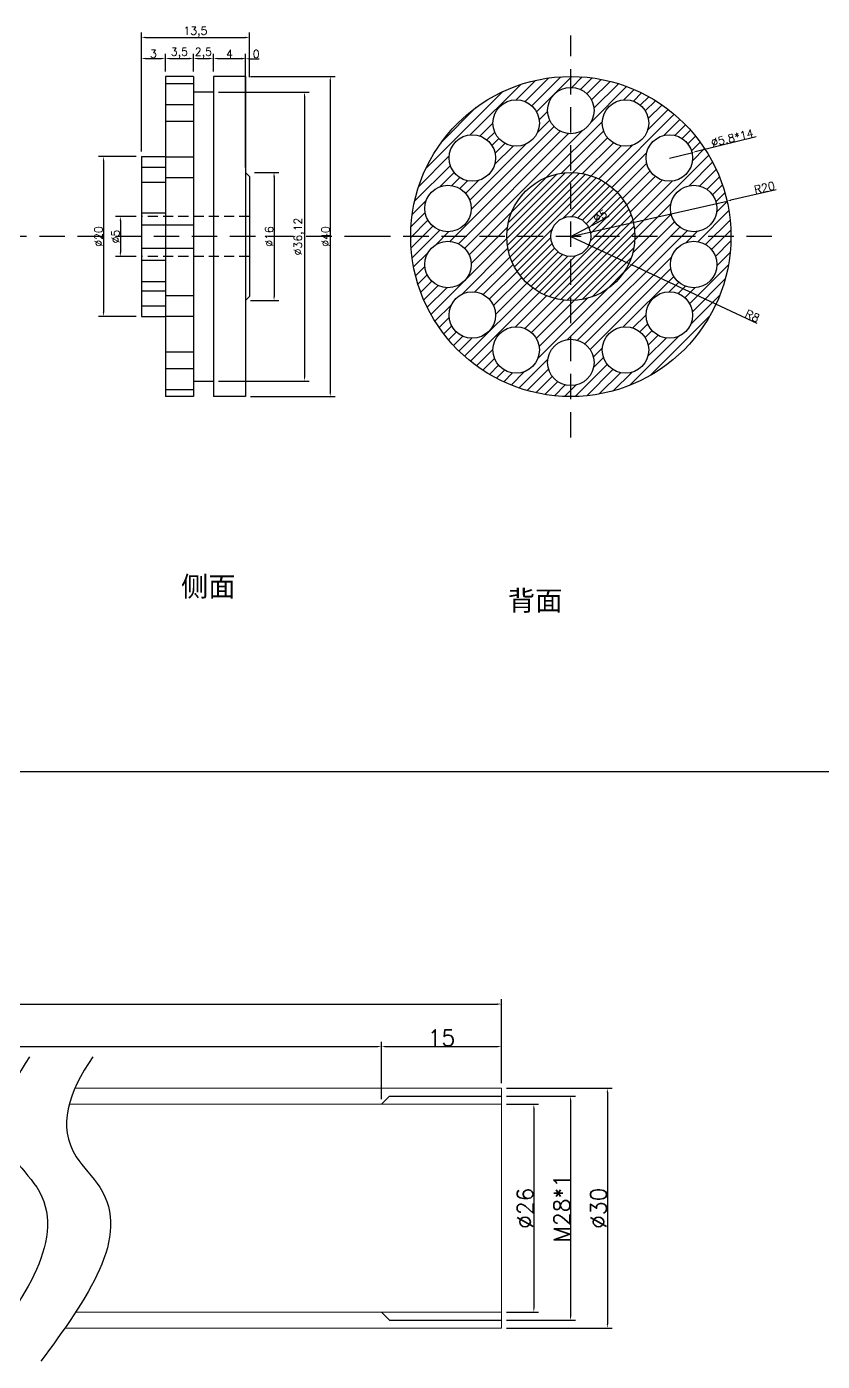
# Model space of a CAD drawing. Header units: millimetres. Extents: x 6817 to 15937, y -5221 to -164.
# Drawn here: x 9727.9 to 9827.2, y -1242.6 to -1075.9 of the extents above; entities that cross this region are included whole.
import ezdxf

# ---------------------------------------------------------------- set-up
doc = ezdxf.new("R2010")
doc.units = ezdxf.units.MM
doc.linetypes.add('HIDDEN', pattern=[9.525, 6.35, -3.175])
doc.layers.add('图层2', color=108, linetype='Continuous')
doc.layers.add('标注线', color=3, linetype='Continuous', lineweight=13)
doc.styles.get("Standard").update_dxf_attribs({"font": 'txt', "bigfont": 'gbcbig.shx'})
doc.dimstyles.new('ISO-25', dxfattribs={"dimtxt": 1, "dimasz": 0.5, "dimexe": 0.6, "dimexo": 0.625, "dimgap": 0.1, "dimtad": 1, "dimtxsty": 'Standard', "dimcen": 2.5, "dimadec": 0, "dimazin": 0, "dimtfac": 1, "dimtmove": 0, "dimatfit": 3, "dimfxl": 0, "dimarcsym": 0})

# ---------------------------------------------------------------- blocks, each defined once
blk = doc.blocks.new('*D680')
at = {"layer": 'Defpoints', "color": 0, "linetype": 'ByBlock', "transparency": 16777216}
for p in [(9795.81, -1102.08), (9798.03, -1100.92)]:
    blk.add_point(p, dxfattribs=at)
at = {"layer": '图层2', "color": 0, "linetype": 'ByBlock', "lineweight": -2, "transparency": 16777216}
for p, q in [((9800.57, -1099.59), (9798.47, -1100.69)), ((9795.81, -1102.08), (9798.03, -1100.92))]:
    blk.add_line(p, q, dxfattribs=at)
at = {"layer": '图层2', "color": 0, "linetype": 'ByBlock', "transparency": 16777216}
blk.add_solid([(9798.43, -1100.61), (9798.51, -1100.76), (9798.03, -1100.92)], dxfattribs=at)
at = {"layer": '图层2', "color": 0, "linetype": 'ByBlock', "transparency": 16777216, "insert": (9799.46, -1099.49), "char_height": 1, "attachment_point": 5, "rotation": 27.6367}
blk.add_mtext('%%C5', dxfattribs=at)
blk = doc.blocks.new('*D681')
at = {"layer": 'Defpoints', "color": 0, "linetype": 'ByBlock', "transparency": 16777216}
for p in [(9815.32, -1097.65), (9795.81, -1102.08)]:
    blk.add_point(p, dxfattribs=at)
at = {"layer": '图层2', "color": 0, "linetype": 'ByBlock', "lineweight": -2, "transparency": 16777216}
for p, q in [((9821.45, -1096.26), (9815.8, -1097.54)), ((9795.81, -1102.08), (9815.32, -1097.65))]:
    blk.add_line(p, q, dxfattribs=at)
at = {"layer": '图层2', "color": 0, "linetype": 'ByBlock', "transparency": 16777216}
blk.add_solid([(9815.78, -1097.46), (9815.82, -1097.62), (9815.32, -1097.65)], dxfattribs=at)
at = {"layer": '图层2', "color": 0, "linetype": 'ByBlock', "transparency": 16777216, "insert": (9820, -1095.98), "char_height": 1, "attachment_point": 5, "rotation": 12.7842}
blk.add_mtext('R20', dxfattribs=at)
blk = doc.blocks.new('*D682')
at = {"layer": 'Defpoints', "color": 0, "linetype": 'ByBlock', "transparency": 16777216}
for p in [(9808.12, -1092.27), (9811.03, -1091.56)]:
    blk.add_point(p, dxfattribs=at)
at = {"layer": '图层2', "color": 0, "linetype": 'ByBlock', "lineweight": -2, "transparency": 16777216}
for p, q in [((9818.97, -1089.64), (9811.52, -1091.44)), ((9808.12, -1092.27), (9811.03, -1091.56))]:
    blk.add_line(p, q, dxfattribs=at)
at = {"layer": '图层2', "color": 0, "linetype": 'ByBlock', "transparency": 16777216}
blk.add_solid([(9811.5, -1091.36), (9811.54, -1091.52), (9811.03, -1091.56)], dxfattribs=at)
at = {"layer": '图层2', "color": 0, "linetype": 'ByBlock', "transparency": 16777216, "insert": (9815.98, -1089.75), "char_height": 1, "attachment_point": 5, "rotation": 13.5869}
blk.add_mtext('%%C5.8*14', dxfattribs=at)
blk = doc.blocks.new('*D1086')
at = {"layer": 'Defpoints', "color": 0, "linetype": 'ByBlock', "transparency": 16777216}
for p in [(9795.81, -1102.08), (9803.06, -1105.46)]:
    blk.add_point(p, dxfattribs=at)
at = {"layer": '图层2', "color": 0, "linetype": 'ByBlock', "lineweight": -2, "transparency": 16777216}
for p, q in [((9795.81, -1102.08), (9803.06, -1105.46)), ((9819.09, -1112.95), (9803.51, -1105.67))]:
    blk.add_line(p, q, dxfattribs=at)
at = {"layer": '图层2', "color": 0, "linetype": 'ByBlock', "transparency": 16777216}
blk.add_solid([(9803.55, -1105.6), (9803.48, -1105.75), (9803.06, -1105.46)], dxfattribs=at)
at = {"layer": '图层2', "color": 0, "linetype": 'ByBlock', "transparency": 16777216, "insert": (9818.49, -1112.01), "char_height": 1, "attachment_point": 5, "rotation": 334.9688}
blk.add_mtext('R8', dxfattribs=at)
blk = doc.blocks.new('*D1087')
at = {"layer": 'Defpoints', "color": 0, "linetype": 'ByBlock', "transparency": 16777216}
for p in [(9745.17, -1079.83), (9745.17, -1082.08), (9742.17, -1092.08)]:
    blk.add_point(p, dxfattribs=at)
at = {"layer": '图层2', "color": 0, "linetype": 'ByBlock', "lineweight": -2, "transparency": 16777216}
for p, q in [((9742.17, -1091.45), (9742.17, -1079.23)), ((9742.67, -1079.83), (9744.67, -1079.83)), ((9745.17, -1081.45), (9745.17, -1079.23))]:
    blk.add_line(p, q, dxfattribs=at)
at = {"layer": '图层2', "color": 0, "linetype": 'ByBlock', "transparency": 16777216}
for points in [[(9742.67, -1079.74), (9742.67, -1079.91), (9742.17, -1079.83)], [(9744.67, -1079.74), (9744.67, -1079.91), (9745.17, -1079.83)]]:
    blk.add_solid(points, dxfattribs=at)
at = {"layer": '图层2', "color": 0, "linetype": 'ByBlock', "transparency": 16777216, "insert": (9743.67, -1079.23), "char_height": 1, "attachment_point": 5}
blk.add_mtext('3', dxfattribs=at)
blk = doc.blocks.new('*D1088')
at = {"layer": 'Defpoints', "color": 0, "linetype": 'ByBlock', "transparency": 16777216}
for p in [(9748.67, -1079.83), (9745.17, -1082.08), (9748.67, -1082.08)]:
    blk.add_point(p, dxfattribs=at)
at = {"layer": '图层2', "color": 0, "linetype": 'ByBlock', "lineweight": -2, "transparency": 16777216}
for p, q in [((9745.17, -1081.45), (9745.17, -1079.23)), ((9745.67, -1079.83), (9748.17, -1079.83)), ((9748.67, -1081.45), (9748.67, -1079.23))]:
    blk.add_line(p, q, dxfattribs=at)
at = {"layer": '图层2', "color": 0, "linetype": 'ByBlock', "transparency": 16777216}
for points in [[(9745.67, -1079.74), (9745.67, -1079.91), (9745.17, -1079.83)], [(9748.17, -1079.74), (9748.17, -1079.91), (9748.67, -1079.83)]]:
    blk.add_solid(points, dxfattribs=at)
at = {"layer": '图层2', "color": 0, "linetype": 'ByBlock', "transparency": 16777216, "insert": (9746.92, -1079.14), "char_height": 1, "attachment_point": 5}
blk.add_mtext('3,5', dxfattribs=at)
blk = doc.blocks.new('*D1089')
at = {"layer": 'Defpoints', "color": 0, "linetype": 'ByBlock', "transparency": 16777216}
for p in [(9751.17, -1079.83), (9748.67, -1082.08), (9751.17, -1082.08)]:
    blk.add_point(p, dxfattribs=at)
at = {"layer": '图层2', "color": 0, "linetype": 'ByBlock', "lineweight": -2, "transparency": 16777216}
for p, q in [((9748.67, -1081.45), (9748.67, -1079.23)), ((9749.17, -1079.83), (9750.67, -1079.83)), ((9751.17, -1081.45), (9751.17, -1079.23))]:
    blk.add_line(p, q, dxfattribs=at)
at = {"layer": '图层2', "color": 0, "linetype": 'ByBlock', "transparency": 16777216}
for points in [[(9749.17, -1079.74), (9749.17, -1079.91), (9748.67, -1079.83)], [(9750.67, -1079.74), (9750.67, -1079.91), (9751.17, -1079.83)]]:
    blk.add_solid(points, dxfattribs=at)
at = {"layer": '图层2', "color": 0, "linetype": 'ByBlock', "transparency": 16777216, "insert": (9749.92, -1079.14), "char_height": 1, "attachment_point": 5}
blk.add_mtext('2,5', dxfattribs=at)
blk = doc.blocks.new('*D1090')
at = {"layer": 'Defpoints', "color": 0, "linetype": 'ByBlock', "transparency": 16777216}
for p in [(9755.17, -1079.83), (9751.17, -1082.08), (9755.17, -1082.08)]:
    blk.add_point(p, dxfattribs=at)
at = {"layer": '图层2', "color": 0, "linetype": 'ByBlock', "lineweight": -2, "transparency": 16777216}
for p, q in [((9751.17, -1081.45), (9751.17, -1079.23)), ((9751.67, -1079.83), (9754.67, -1079.83)), ((9755.17, -1081.45), (9755.17, -1079.23))]:
    blk.add_line(p, q, dxfattribs=at)
at = {"layer": '图层2', "color": 0, "linetype": 'ByBlock', "transparency": 16777216}
for points in [[(9751.67, -1079.74), (9751.67, -1079.91), (9751.17, -1079.83)], [(9754.67, -1079.74), (9754.67, -1079.91), (9755.17, -1079.83)]]:
    blk.add_solid(points, dxfattribs=at)
at = {"layer": '图层2', "color": 0, "linetype": 'ByBlock', "transparency": 16777216, "insert": (9753.17, -1079.23), "char_height": 1, "attachment_point": 5}
blk.add_mtext('4', dxfattribs=at)
blk = doc.blocks.new('*D683')
at = {"layer": 'Defpoints', "color": 0, "linetype": 'ByBlock', "transparency": 16777216}
for p in [(9755.67, -1077.2), (9755.67, -1082.81), (9742.17, -1092.08)]:
    blk.add_point(p, dxfattribs=at)
at = {"layer": '图层2', "color": 0, "linetype": 'ByBlock', "lineweight": -2, "transparency": 16777216}
for p, q in [((9742.17, -1091.45), (9742.17, -1076.6)), ((9742.67, -1077.2), (9755.17, -1077.2)), ((9755.67, -1082.18), (9755.67, -1076.6))]:
    blk.add_line(p, q, dxfattribs=at)
at = {"layer": '图层2', "color": 0, "linetype": 'ByBlock', "transparency": 16777216}
for points in [[(9742.67, -1077.11), (9742.67, -1077.28), (9742.17, -1077.2)], [(9755.17, -1077.11), (9755.17, -1077.28), (9755.67, -1077.2)]]:
    blk.add_solid(points, dxfattribs=at)
at = {"layer": '图层2', "color": 0, "linetype": 'ByBlock', "transparency": 16777216, "insert": (9748.92, -1076.51), "char_height": 1, "attachment_point": 5}
blk.add_mtext('13,5', dxfattribs=at)
blk = doc.blocks.new('*D1091')
at = {"layer": 'Defpoints', "color": 0, "linetype": 'ByBlock', "transparency": 16777216}
for p in [(9755.17, -1079.87), (9755.17, -1082.08), (9755.17, -1094.08)]:
    blk.add_point(p, dxfattribs=at)
at = {"layer": '图层2', "color": 0, "linetype": 'ByBlock', "lineweight": -2, "transparency": 16777216}
for p, q in [((9754.67, -1079.87), (9754.17, -1079.87)), ((9755.17, -1081.45), (9755.17, -1079.27)), ((9755.17, -1093.45), (9755.17, -1079.27)), ((9755.67, -1079.87), (9756.87, -1079.87))]:
    blk.add_line(p, q, dxfattribs=at)
at = {"layer": '图层2', "color": 0, "linetype": 'ByBlock', "transparency": 16777216}
for points in [[(9754.67, -1079.79), (9754.67, -1079.95), (9755.17, -1079.87)], [(9755.67, -1079.79), (9755.67, -1079.95), (9755.17, -1079.87)]]:
    blk.add_solid(points, dxfattribs=at)
at = {"layer": '图层2', "color": 0, "linetype": 'ByBlock', "transparency": 16777216, "insert": (9756.52, -1079.27), "char_height": 1, "attachment_point": 5}
blk.add_mtext('0', dxfattribs=at)
blk = doc.blocks.new('*D1092')
at = {"layer": 'Defpoints', "color": 0, "linetype": 'ByBlock', "transparency": 16777216}
for p in [(9742.17, -1099.58), (9739.55, -1104.58), (9742.17, -1104.58)]:
    blk.add_point(p, dxfattribs=at)
at = {"layer": '图层2', "color": 0, "linetype": 'ByBlock', "lineweight": -2, "transparency": 16777216}
for p, q in [((9741.54, -1099.58), (9738.95, -1099.58)), ((9739.55, -1100.08), (9739.55, -1104.08)), ((9741.54, -1104.58), (9738.95, -1104.58))]:
    blk.add_line(p, q, dxfattribs=at)
at = {"layer": '图层2', "color": 0, "linetype": 'ByBlock', "transparency": 16777216}
for points in [[(9739.46, -1100.08), (9739.63, -1100.08), (9739.55, -1099.58)], [(9739.46, -1104.08), (9739.63, -1104.08), (9739.55, -1104.58)]]:
    blk.add_solid(points, dxfattribs=at)
at = {"layer": '图层2', "color": 0, "linetype": 'ByBlock', "transparency": 16777216, "insert": (9738.95, -1102.08), "char_height": 1, "attachment_point": 5, "rotation": 90}
blk.add_mtext('%%C5', dxfattribs=at)
blk = doc.blocks.new('*D1093')
at = {"layer": 'Defpoints', "color": 0, "linetype": 'ByBlock', "transparency": 16777216}
for p in [(9742.17, -1092.08), (9737.43, -1112.08), (9742.17, -1112.08)]:
    blk.add_point(p, dxfattribs=at)
at = {"layer": '图层2', "color": 0, "linetype": 'ByBlock', "lineweight": -2, "transparency": 16777216}
for p, q in [((9741.54, -1092.08), (9736.83, -1092.08)), ((9737.43, -1092.58), (9737.43, -1111.58)), ((9741.54, -1112.08), (9736.83, -1112.08))]:
    blk.add_line(p, q, dxfattribs=at)
at = {"layer": '图层2', "color": 0, "linetype": 'ByBlock', "transparency": 16777216}
for points in [[(9737.35, -1092.58), (9737.51, -1092.58), (9737.43, -1092.08)], [(9737.35, -1111.58), (9737.51, -1111.58), (9737.43, -1112.08)]]:
    blk.add_solid(points, dxfattribs=at)
at = {"layer": '图层2', "color": 0, "linetype": 'ByBlock', "transparency": 16777216, "insert": (9736.83, -1102.08), "char_height": 1, "attachment_point": 5, "rotation": 90}
blk.add_mtext('%%C20', dxfattribs=at)
blk = doc.blocks.new('*D1094')
at = {"layer": 'Defpoints', "color": 0, "linetype": 'ByBlock', "transparency": 16777216}
for p in [(9755.67, -1094.08), (9755.17, -1110.08), (9758.74, -1110.08)]:
    blk.add_point(p, dxfattribs=at)
at = {"layer": '图层2', "color": 0, "linetype": 'ByBlock', "lineweight": -2, "transparency": 16777216}
for p, q in [((9756.29, -1094.08), (9759.34, -1094.08)), ((9758.74, -1094.58), (9758.74, -1109.58)), ((9755.79, -1110.08), (9759.34, -1110.08))]:
    blk.add_line(p, q, dxfattribs=at)
at = {"layer": '图层2', "color": 0, "linetype": 'ByBlock', "transparency": 16777216}
for points in [[(9758.66, -1094.58), (9758.83, -1094.58), (9758.74, -1094.08)], [(9758.66, -1109.58), (9758.83, -1109.58), (9758.74, -1110.08)]]:
    blk.add_solid(points, dxfattribs=at)
at = {"layer": '图层2', "color": 0, "linetype": 'ByBlock', "transparency": 16777216, "insert": (9758.14, -1102.08), "char_height": 1, "attachment_point": 5, "rotation": 90}
blk.add_mtext('%%C16', dxfattribs=at)
blk = doc.blocks.new('*D1095')
at = {"layer": 'Defpoints', "color": 0, "linetype": 'ByBlock', "transparency": 16777216}
for p in [(9755.17, -1082.08), (9755.17, -1122.08), (9765.77, -1122.08)]:
    blk.add_point(p, dxfattribs=at)
at = {"layer": '图层2', "color": 0, "linetype": 'ByBlock', "lineweight": -2, "transparency": 16777216}
for p, q in [((9755.79, -1082.08), (9766.37, -1082.08)), ((9765.77, -1082.58), (9765.77, -1121.58)), ((9755.79, -1122.08), (9766.37, -1122.08))]:
    blk.add_line(p, q, dxfattribs=at)
at = {"layer": '图层2', "color": 0, "linetype": 'ByBlock', "transparency": 16777216}
for points in [[(9765.68, -1082.58), (9765.85, -1082.58), (9765.77, -1082.08)], [(9765.68, -1121.58), (9765.85, -1121.58), (9765.77, -1122.08)]]:
    blk.add_solid(points, dxfattribs=at)
at = {"layer": '图层2', "color": 0, "linetype": 'ByBlock', "transparency": 16777216, "insert": (9765.17, -1102.08), "char_height": 1, "attachment_point": 5, "rotation": 90}
blk.add_mtext('%%C40', dxfattribs=at)
blk = doc.blocks.new('*D1096')
at = {"layer": 'Defpoints', "color": 0, "linetype": 'ByBlock', "transparency": 16777216}
for p in [(9751.17, -1084.02), (9751.17, -1120.14), (9762.55, -1120.14)]:
    blk.add_point(p, dxfattribs=at)
at = {"layer": '图层2', "color": 0, "linetype": 'ByBlock', "lineweight": -2, "transparency": 16777216}
for p, q in [((9751.8, -1084.02), (9763.15, -1084.02)), ((9762.55, -1084.52), (9762.55, -1119.64)), ((9751.8, -1120.14), (9763.15, -1120.14))]:
    blk.add_line(p, q, dxfattribs=at)
at = {"layer": '图层2', "color": 0, "linetype": 'ByBlock', "transparency": 16777216}
for points in [[(9762.47, -1084.52), (9762.63, -1084.52), (9762.55, -1084.02)], [(9762.47, -1119.64), (9762.63, -1119.64), (9762.55, -1120.14)]]:
    blk.add_solid(points, dxfattribs=at)
at = {"layer": '图层2', "color": 0, "linetype": 'ByBlock', "transparency": 16777216, "insert": (9761.87, -1102.08), "char_height": 1, "attachment_point": 5, "rotation": 90}
blk.add_mtext('%%C36,12', dxfattribs=at)
blk = doc.blocks.new('*D1120')
at = {"layer": 'Defpoints', "color": 0, "linetype": 'ByBlock', "transparency": 16777216}
for p in [(9772.15, -1203.31), (9667.18, -1210.51), (9772.15, -1210.51)]:
    blk.add_point(p, dxfattribs=at)
at = {"layer": '图层2', "color": 0, "linetype": 'ByBlock', "lineweight": -2, "transparency": 16777216}
for p, q in [((9667.18, -1209.88), (9667.18, -1202.71)), ((9667.68, -1203.31), (9771.65, -1203.31)), ((9772.15, -1209.88), (9772.15, -1202.71))]:
    blk.add_line(p, q, dxfattribs=at)
at = {"layer": '图层2', "color": 0, "linetype": 'ByBlock', "transparency": 16777216}
for points in [[(9667.68, -1203.23), (9667.68, -1203.4), (9667.18, -1203.31)], [(9771.65, -1203.23), (9771.65, -1203.4), (9772.15, -1203.31)]]:
    blk.add_solid(points, dxfattribs=at)
at = {"layer": '图层2', "color": 0, "linetype": 'ByBlock', "transparency": 16777216, "insert": (9719.66, -1202.21), "char_height": 2, "attachment_point": 5}
blk.add_mtext('305', dxfattribs=at)
blk = doc.blocks.new('*D1121')
at = {"layer": 'Defpoints', "color": 0, "linetype": 'ByBlock', "transparency": 16777216}
for p in [(9787.15, -1203.31), (9787.15, -1208.51), (9772.15, -1210.51)]:
    blk.add_point(p, dxfattribs=at)
at = {"layer": '图层2', "color": 0, "linetype": 'ByBlock', "lineweight": -2, "transparency": 16777216}
for p, q in [((9772.15, -1209.88), (9772.15, -1202.71)), ((9772.65, -1203.31), (9786.65, -1203.31)), ((9787.15, -1207.88), (9787.15, -1202.71))]:
    blk.add_line(p, q, dxfattribs=at)
at = {"layer": '图层2', "color": 0, "linetype": 'ByBlock', "transparency": 16777216}
for points in [[(9772.65, -1203.23), (9772.65, -1203.4), (9772.15, -1203.31)], [(9786.65, -1203.23), (9786.65, -1203.4), (9787.15, -1203.31)]]:
    blk.add_solid(points, dxfattribs=at)
at = {"layer": '图层2', "color": 0, "linetype": 'ByBlock', "transparency": 16777216, "insert": (9779.65, -1202.21), "char_height": 2, "attachment_point": 5}
blk.add_mtext('15', dxfattribs=at)
blk = doc.blocks.new('*D693')
at = {"layer": 'Defpoints', "color": 0, "linetype": 'ByBlock', "transparency": 16777216}
for p in [(9787.15, -1210.51), (9787.15, -1236.51), (9791.19, -1236.51)]:
    blk.add_point(p, dxfattribs=at)
at = {"layer": '图层2', "color": 0, "linetype": 'ByBlock', "lineweight": -2, "transparency": 16777216}
for p, q in [((9787.78, -1210.51), (9791.79, -1210.51)), ((9791.19, -1211.01), (9791.19, -1236.01)), ((9787.78, -1236.51), (9791.79, -1236.51))]:
    blk.add_line(p, q, dxfattribs=at)
at = {"layer": '图层2', "color": 0, "linetype": 'ByBlock', "transparency": 16777216}
for points in [[(9791.11, -1211.01), (9791.27, -1211.01), (9791.19, -1210.51)], [(9791.11, -1236.01), (9791.27, -1236.01), (9791.19, -1236.51)]]:
    blk.add_solid(points, dxfattribs=at)
at = {"layer": '图层2', "color": 0, "linetype": 'ByBlock', "transparency": 16777216, "insert": (9790.09, -1223.51), "char_height": 2, "attachment_point": 5, "rotation": 90}
blk.add_mtext('%%C26', dxfattribs=at)
blk = doc.blocks.new('*D1122')
at = {"layer": 'Defpoints', "color": 0, "linetype": 'ByBlock', "transparency": 16777216}
for p in [(9787.15, -1209.51), (9787.15, -1237.51), (9795.78, -1237.51)]:
    blk.add_point(p, dxfattribs=at)
at = {"layer": '图层2', "color": 0, "linetype": 'ByBlock', "lineweight": -2, "transparency": 16777216}
for p, q in [((9787.78, -1209.51), (9796.38, -1209.51)), ((9795.78, -1210.01), (9795.78, -1237.01)), ((9787.78, -1237.51), (9796.38, -1237.51))]:
    blk.add_line(p, q, dxfattribs=at)
at = {"layer": '图层2', "color": 0, "linetype": 'ByBlock', "transparency": 16777216}
for points in [[(9795.69, -1210.01), (9795.86, -1210.01), (9795.78, -1209.51)], [(9795.69, -1237.01), (9795.86, -1237.01), (9795.78, -1237.51)]]:
    blk.add_solid(points, dxfattribs=at)
at = {"layer": '图层2', "color": 0, "linetype": 'ByBlock', "transparency": 16777216, "insert": (9794.68, -1223.51), "char_height": 2, "attachment_point": 5, "rotation": 90}
blk.add_mtext('M28*1', dxfattribs=at)
blk = doc.blocks.new('*D1123')
at = {"layer": 'Defpoints', "color": 0, "linetype": 'ByBlock', "transparency": 16777216}
for p in [(9787.15, -1208.51), (9787.15, -1238.51), (9800.37, -1238.51)]:
    blk.add_point(p, dxfattribs=at)
at = {"layer": '图层2', "color": 0, "linetype": 'ByBlock', "lineweight": -2, "transparency": 16777216}
for p, q in [((9787.78, -1208.51), (9800.97, -1208.51)), ((9800.37, -1209.01), (9800.37, -1238.01)), ((9787.78, -1238.51), (9800.97, -1238.51))]:
    blk.add_line(p, q, dxfattribs=at)
at = {"layer": '图层2', "color": 0, "linetype": 'ByBlock', "transparency": 16777216}
for points in [[(9800.29, -1209.01), (9800.45, -1209.01), (9800.37, -1208.51)], [(9800.29, -1238.01), (9800.45, -1238.01), (9800.37, -1238.51)]]:
    blk.add_solid(points, dxfattribs=at)
at = {"layer": '图层2', "color": 0, "linetype": 'ByBlock', "transparency": 16777216, "insert": (9799.27, -1223.51), "char_height": 2, "attachment_point": 5, "rotation": 90}
blk.add_mtext('%%C30', dxfattribs=at)
blk = doc.blocks.new('*D695')
at = {"layer": 'Defpoints', "color": 0, "linetype": 'ByBlock', "transparency": 16777216}
for p in [(9787.15, -1198), (9652.18, -1208.51), (9787.15, -1207.88)]:
    blk.add_point(p, dxfattribs=at)
at = {"layer": '图层2', "color": 0, "linetype": 'ByBlock', "lineweight": -2, "transparency": 16777216}
for p, q in [((9652.18, -1207.88), (9652.18, -1197.4)), ((9787.15, -1207.26), (9787.15, -1197.4)), ((9652.68, -1198), (9786.65, -1198))]:
    blk.add_line(p, q, dxfattribs=at)
at = {"layer": '图层2', "color": 0, "linetype": 'ByBlock', "transparency": 16777216}
for points in [[(9652.68, -1197.92), (9652.68, -1198.08), (9652.18, -1198)], [(9786.65, -1197.92), (9786.65, -1198.08), (9787.15, -1198)]]:
    blk.add_solid(points, dxfattribs=at)
at = {"layer": '图层2', "color": 0, "linetype": 'ByBlock', "transparency": 16777216, "insert": (9719.66, -1196.9), "char_height": 2, "attachment_point": 5}
blk.add_mtext('335', dxfattribs=at)

msp = doc.modelspace()

# ---------------------------------------------------------------- hatches: boundary and pattern name
at = {"layer": '图层2', "linetype": 'ByBlock'}
h = msp.add_hatch(dxfattribs=at)
h.set_pattern_fill('ANSI31', color=4, scale=0.3)
h.set_pattern_definition([(45, (8848.1267, 596.8308), (-0.6735192, 0.6735192), [])])
h.paths.add_polyline_path([(9795.811, -1094.078), (9795.811, -1089.239, -0.4142136), (9792.911, -1086.339, -0.4142136), (9795.811, -1083.439), (9795.811, -1082.078, 0.4142136), (9775.811, -1102.078), (9787.811, -1102.078, -0.4142136)])
h.paths.add_polyline_path([(9780.606, -1092.265, -1), (9786.406, -1092.265, -1)], flags=16)
h.paths.add_polyline_path([(9786.082, -1087.898, -1), (9791.882, -1087.898, -1)], flags=16)
h.paths.add_polyline_path([(9783.367, -1098.576, -1), (9777.567, -1098.576, -1)], flags=16)
h.paths.add_polyline_path([(9795.811, -1082.078), (9795.811, -1083.439, -0.4142136), (9798.711, -1086.339, -0.4142136), (9795.811, -1089.239), (9795.811, -1094.078, -0.4142136), (9803.811, -1102.078), (9815.811, -1102.078, 0.4142136)])
h.paths.add_polyline_path([(9805.217, -1092.265, -1), (9811.017, -1092.265, -1)], flags=16)
h.paths.add_polyline_path([(9799.74, -1087.898, -1), (9805.54, -1087.898, -1)], flags=16)
h.paths.add_polyline_path([(9814.056, -1098.576, -1), (9808.256, -1098.576, -1)], flags=16)
h.paths.add_polyline_path([(9815.811, -1102.078), (9803.811, -1102.078, -0.4142136), (9795.811, -1110.078), (9795.811, -1114.918, -0.4142136), (9798.711, -1117.818, -0.4142136), (9795.811, -1120.718), (9795.811, -1122.078, 0.4142136)])
h.paths.add_polyline_path([(9808.256, -1105.581, -1), (9814.056, -1105.581, -1)], flags=16)
h.paths.add_polyline_path([(9811.017, -1111.892, -1), (9805.217, -1111.892, -1)], flags=16)
h.paths.add_polyline_path([(9805.54, -1116.259, -1), (9799.74, -1116.259, -1)], flags=16)
h.paths.add_polyline_path([(9795.811, -1110.078, -0.4142136), (9787.811, -1102.078), (9775.811, -1102.078, 0.4142136), (9795.811, -1122.078), (9795.811, -1120.718, -0.4142136), (9792.911, -1117.818, -0.4142136), (9795.811, -1114.918)])
h.paths.add_polyline_path([(9791.882, -1116.259, -1), (9786.082, -1116.259, -1)], flags=16)
h.paths.add_polyline_path([(9786.406, -1111.892, -1), (9780.606, -1111.892, -1)], flags=16)
h.paths.add_polyline_path([(9777.567, -1105.581, -1), (9783.367, -1105.581, -1)], flags=16)
h = msp.add_hatch(dxfattribs=at)
h.set_pattern_fill('ANSI31', color=4, scale=0.2)
h.set_pattern_definition([(45, (8098.4775, 1990.34), (-0.44901281, 0.44901281), [])])
h.paths.add_polyline_path([(9795.811, -1094.078, 0.4142136), (9787.811, -1102.078), (9793.311, -1102.078, -0.4142136), (9795.811, -1099.578)])
h.paths.add_polyline_path([(9793.311, -1102.078), (9787.811, -1102.078, 0.4142136), (9795.811, -1110.078), (9795.811, -1104.578, -0.4142136)])
h.paths.add_polyline_path([(9803.811, -1102.078), (9798.311, -1102.078, -0.4142136), (9795.811, -1104.578), (9795.811, -1110.078, 0.4142136)])
h.paths.add_polyline_path([(9795.811, -1094.078), (9795.811, -1099.578, -0.4142136), (9798.311, -1102.078), (9803.811, -1102.078, 0.4142136)])
h.paths.add_polyline_path([(9798.849, -1100.657), (9800.768, -1099.652), (9800.072, -1098.323), (9798.153, -1099.328)], flags=24)

# ---------------------------------------------------------------- linework, layer by layer
at = {"layer": '图层2', "color": 3, "linetype": 'HIDDEN', "ltscale": 0.5}
for p, q in [((9795.811, -1127.186), (9795.811, -1076.971)), ((9770.704, -1102.078), (9720.409, -1102.078)), ((9820.919, -1102.078), (9770.704, -1102.078))]:
    msp.add_line(p, q, dxfattribs=at)
at = {"layer": '图层2', "color": 1, "linetype": 'ByBlock'}
for p, q in [((9748.67, -1082.078), (9745.169, -1082.078)), ((9745.169, -1082.078), (9745.169, -1122.078)), ((9748.67, -1082.078), (9748.67, -1122.078)), ((9755.169, -1082.078), (9751.17, -1082.078)), ((9751.17, -1082.078), (9751.17, -1122.078)), ((9755.169, -1082.078), (9755.169, -1122.078)), ((9745.169, -1082.948), (9748.67, -1082.948)), ((9748.667, -1084.019), (9751.17, -1084.019)), ((9745.169, -1085.582), (9748.67, -1085.582)), ((9745.169, -1087.665), (9748.67, -1087.665)), ((9742.169, -1092.078), (9742.169, -1112.078)), ((9742.169, -1092.078), (9745.169, -1092.078)), ((9745.169, -1092.122), (9748.67, -1092.122)), ((9742.169, -1093.415), (9745.169, -1093.415)), ((9755.169, -1094.078), (9755.669, -1094.578)), ((9755.169, -1094.078), (9755.169, -1094.078)), ((9742.169, -1095.281), (9745.169, -1095.281)), ((9745.169, -1094.724), (9748.67, -1094.724)), ((9755.669, -1094.578), (9755.669, -1109.578)), ((9742.169, -1099.136), (9745.169, -1099.136)), ((9742.169, -1100.632), (9745.169, -1100.636)), ((9745.169, -1100.634), (9748.67, -1100.634)), ((9742.169, -1103.525), (9745.169, -1103.521)), ((9745.169, -1103.522), (9748.67, -1103.522)), ((9742.169, -1105.021), (9745.169, -1105.021)), ((9742.169, -1107.716), (9745.169, -1107.716)), ((9742.169, -1108.876), (9745.169, -1108.876)), ((9742.169, -1110.741), (9745.169, -1110.741)), ((9745.169, -1109.433), (9748.67, -1109.433)), ((9755.169, -1110.078), (9755.669, -1109.578)), ((9755.169, -1110.078), (9755.169, -1110.078)), ((9742.169, -1112.078), (9745.169, -1112.078)), ((9745.169, -1112.034), (9748.67, -1112.034)), ((9745.169, -1116.491), (9748.67, -1116.491)), ((9745.169, -1118.575), (9748.67, -1118.575)), ((9748.667, -1120.138), (9751.17, -1120.138)), ((9745.169, -1121.209), (9748.67, -1121.209)), ((9748.67, -1122.078), (9745.169, -1122.078)), ((9755.169, -1122.078), (9751.17, -1122.078))]:
    msp.add_line(p, q, dxfattribs=at)
at = {"layer": '图层2', "color": 3, "linetype": 'HIDDEN', "ltscale": 0.2}
for p, q in [((9755.669, -1099.578), (9742.169, -1099.578)), ((9755.669, -1104.578), (9742.169, -1104.578))]:
    msp.add_line(p, q, dxfattribs=at)
at = {"layer": '图层2', "color": 2, "linetype": 'ByBlock'}
for p, q in [((10062.569, -1168.998), (9492.484, -1168.998)), ((9772.15, -1210.506), (9773.15, -1209.506)), ((9772.15, -1210.506), (9772.15, -1210.506)), ((9773.15, -1209.506), (9787.15, -1209.506)), ((9772.15, -1236.506), (9772.15, -1236.506)), ((9773.15, -1237.506), (9772.15, -1236.506)), ((9773.15, -1237.506), (9787.15, -1237.506))]:
    msp.add_line(p, q, dxfattribs=at)
at = {"layer": '图层2', "color": 1, "linetype": 'ByBlock'}
for centre, radius in [((9795.811, -1102.078), 20), ((9795.811, -1086.339), 2.9), ((9788.982, -1087.898), 2.9), ((9802.64, -1087.898), 2.9), ((9783.506, -1092.265), 2.9), ((9808.117, -1092.265), 2.9), ((9795.811, -1102.078), 8), ((9780.467, -1098.576), 2.9), ((9811.156, -1098.576), 2.9), ((9795.811, -1102.078), 2.5), ((9780.467, -1105.581), 2.9), ((9811.156, -1105.581), 2.9), ((9783.506, -1111.892), 2.9), ((9808.117, -1111.892), 2.9), ((9788.982, -1116.259), 2.9), ((9802.64, -1116.259), 2.9), ((9795.811, -1117.818), 2.9)]:
    msp.add_circle(centre, radius, dxfattribs=at)
at = {"layer": '图层2', "color": 6, "linetype": 'ByBlock'}
for points in [[(9728.213, -1204.596), (9725.19, -1209.04), (9723.242, -1214.741), (9734.314, -1225.458), (9727.431, -1234.867), (9721.744, -1242.643)], [(9736.098, -1204.596), (9733.075, -1209.04), (9731.127, -1214.741), (9742.199, -1225.458), (9735.316, -1234.867), (9729.629, -1242.643)]]:
    msp.add_open_spline(points, degree=3, knots=[9.659324, 9.659324, 9.659324, 9.659324, 23.818043, 28.6400724, 51.5999311, 51.5999311, 51.5999311, 51.5999311], dxfattribs=at)
at = {"layer": '标注线', "color": 1}
for p, q in [((9733.877, -1208.506), (9787.15, -1208.506)), ((9787.15, -1238.506), (9787.15, -1208.506)), ((9733.166, -1210.506), (9787.15, -1210.506)), ((9733.96, -1236.506), (9787.15, -1236.506)), ((9732.607, -1238.506), (9787.15, -1238.506))]:
    msp.add_line(p, q, dxfattribs=at)

# ---------------------------------------------------------------- texts
at = {"layer": '图层2', "color": 2, "char_height": 2.5, "width": 62.34742, "attachment_point": 1}
for s, insert in [('{\\fSimSun|b0|i0|c134|p2;侧面}', (9747.127, -1144.561)), ('{\\fSimSun|b0|i0|c134|p2;背面}', (9787.94, -1146.334))]:
    msp.add_mtext(s, dxfattribs=dict(at, insert=insert))

# ---------------------------------------------------------------- dimensions: what is measured, and where the dimension line sits
at = {"layer": '图层2', "color": 3, "linetype": 'ByBlock'}
for base, p1, p2, picture, middle in [((9755.669, -1077.198), (9742.169, -1092.078), (9755.669, -1082.806), '*D683', (9748.919, -1076.515)), ((9745.169, -1079.828), (9742.169, -1092.078), (9745.169, -1082.078), '*D1087', (9743.669, -1079.228)), ((9748.67, -1079.828), (9745.169, -1082.078), (9748.67, -1082.078), '*D1088', (9746.919, -1079.145)), ((9751.17, -1079.828), (9748.67, -1082.078), (9751.17, -1082.078), '*D1089', (9749.92, -1079.145)), ((9755.169, -1079.828), (9751.17, -1082.078), (9755.169, -1082.078), '*D1090', (9753.169, -1079.228)), ((9755.168574369, -1079.869914882), (9755.168574369, -1082.078313101), (9755.168574369, -1094.078313101), '*D1091', (9756.518574369, -1079.269914882))]:
    dim = msp.add_linear_dim(base=base, p1=p1, p2=p2, dimstyle='ISO-25', dxfattribs=at)
    dim.commit()
    dim.dimension.update_dxf_attribs({"geometry": picture, "text_midpoint": middle})
for base, p1, p2, picture, middle in [((9765.767, -1122.078), (9755.169, -1082.078), (9755.169, -1122.078), '*D1095', (9765.167, -1102.078)), ((9762.548, -1120.138), (9751.17, -1084.019), (9751.17, -1120.138), '*D1096', (9761.865, -1102.078)), ((9737.43, -1112.078), (9742.169, -1092.078), (9742.169, -1112.078), '*D1093', (9736.83, -1102.078)), ((9758.743, -1110.078), (9755.669, -1094.078), (9755.169, -1110.078), '*D1094', (9758.143, -1102.078)), ((9739.545, -1104.578), (9742.169, -1099.578), (9742.169, -1104.578), '*D1092', (9738.945, -1102.078))]:
    dim = msp.add_linear_dim(base=base, p1=p1, p2=p2, angle=90, text='%%C<>', dimstyle='ISO-25', dxfattribs=at)
    dim.commit()
    dim.dimension.update_dxf_attribs({"geometry": picture, "text_midpoint": middle})
at = {"layer": '图层2', "color": 2, "linetype": 'ByBlock'}
dim = msp.add_radius_dim(center=(9808.117, -1092.265), mpoint=(9811.033, -1091.56), text='%%C5.8*14', dimstyle='ISO-25', dxfattribs=at)
dim.commit()
dim.dimension.update_dxf_attribs({"geometry": '*D682', "text_midpoint": (9816.119, -1090.331), "dimtype": 164})
for mpoint, picture, middle in [((9815.315, -1097.653), '*D681', (9820.129, -1096.561)), ((9803.06, -1105.463), '*D1086', (9818.24, -1112.552))]:
    dim = msp.add_radius_dim(center=(9795.811, -1102.078), mpoint=mpoint, dimstyle='ISO-25', dxfattribs=at)
    dim.commit()
    dim.dimension.update_dxf_attribs({"geometry": picture, "text_midpoint": middle, "dimtype": 164})
dim = msp.add_radius_dim(center=(9795.811, -1102.078), mpoint=(9798.026, -1100.919), text='%%C5', dimstyle='ISO-25', dxfattribs=at)
dim.commit()
dim.dimension.update_dxf_attribs({"geometry": '*D680', "text_midpoint": (9799.46, -1099.49)})
for base, p1, p2, text, picture, middle in [((9787.15, -1197.998), (9652.179, -1208.506), (9787.15, -1207.881), '335', '*D695', (9719.665, -1196.898)), ((9772.15, -1203.315), (9667.179, -1210.506), (9772.15, -1210.506), '305', '*D1120', (9719.665, -1202.215))]:
    dim = msp.add_linear_dim(base=base, p1=p1, p2=p2, text=text, dimstyle='ISO-25', override={"dimtxt": 2}, dxfattribs=at)
    dim.commit()
    dim.dimension.update_dxf_attribs({"geometry": picture, "text_midpoint": middle})
dim = msp.add_linear_dim(base=(9787.15, -1203.315), p1=(9772.15, -1210.506), p2=(9787.15, -1208.506), dimstyle='ISO-25', override={"dimtxt": 2}, dxfattribs=at)
dim.commit()
dim.dimension.update_dxf_attribs({"geometry": '*D1121', "text_midpoint": (9779.65, -1202.215)})
for base, p1, p2, text, picture, middle in [((9800.37, -1238.506), (9787.15, -1208.506), (9787.15, -1238.506), '%%C<>', '*D1123', (9799.27, -1223.506)), ((9795.778, -1237.506), (9787.15, -1209.506), (9787.15, -1237.506), 'M28*1', '*D1122', (9794.678, -1223.506)), ((9791.191, -1236.506), (9787.15, -1210.506), (9787.15, -1236.506), '%%C<>', '*D693', (9790.091, -1223.506))]:
    dim = msp.add_linear_dim(base=base, p1=p1, p2=p2, angle=90, text=text, dimstyle='ISO-25', override={"dimtxt": 2}, dxfattribs=at)
    dim.commit()
    dim.dimension.update_dxf_attribs({"geometry": picture, "text_midpoint": middle})

doc.saveas('drawing.dxf')
